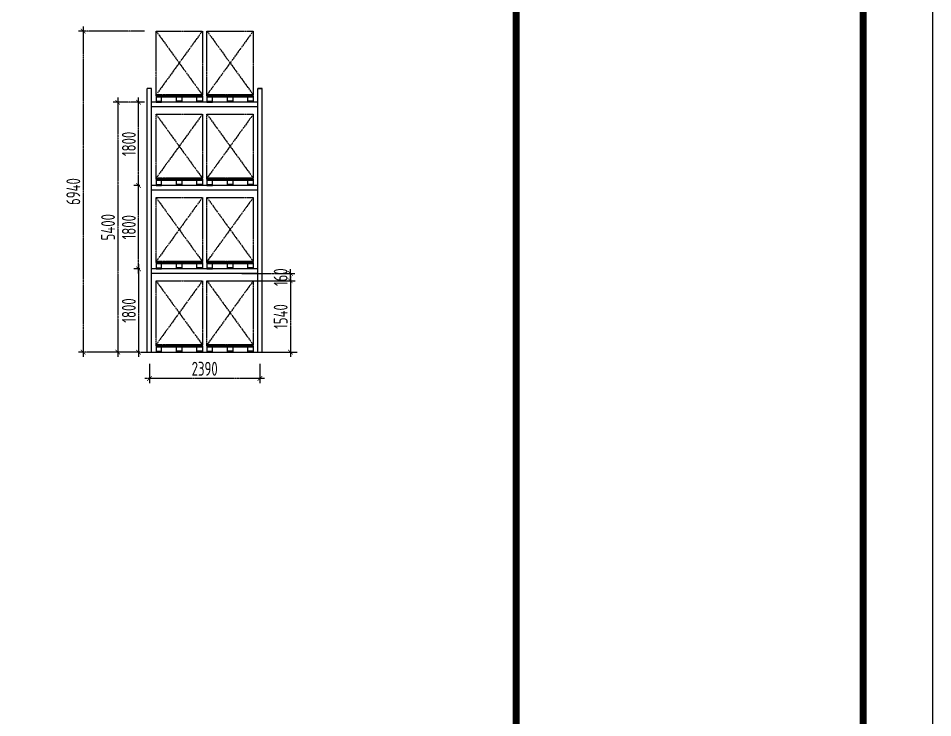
# Model space of a CAD drawing. Header units: millimetres. Extents: x 2509 to 128734, y 2492 to 91667.
# Drawn here: x 108902 to 128659, y 54092 to 69207 of the extents above; entities that cross this region are included whole.
import ezdxf

# ---------------------------------------------------------------- set-up
doc = ezdxf.new("R2010")
doc.units = ezdxf.units.MM
doc.linetypes.add('CENTER', pattern=[50.8, 31.75, -6.35, 6.35, -6.35])
for name, color, linetype in [('01', 1, 'CENTER'), ('1轮廓实线层', 7, 'Continuous'), ('7标注层', 4, 'Continuous')]:
    doc.layers.add(name, color=color, linetype=linetype)
doc.styles.add('TSSD_Dimension', font='tssdeng.shx', dxfattribs={"width": 0.7, "bigfont": 'tssdchn.shx'})
doc.dimstyles.new('TSSD_100_100', dxfattribs={"dimtxt": 300, "dimasz": 100, "dimexe": 100, "dimexo": 250, "dimgap": 60, "dimtad": 1, "dimdec": 0, "dimzin": 0, "dimdsep": 46, "dimtxsty": 'TSSD_Dimension', "dimblk": 'ARCHTICK', "dimcen": 0, "dimdle": 100, "dimclrd": 3, "dimclre": 3, "dimclrt": 7, "dimadec": 8, "dimazin": 0, "dimtfac": 1, "dimtdec": 0, "dimtix": 1, "dimtmove": 2, "dimatfit": 3, "dimfxl": 1, "dimtolj": 1, "dimtzin": 0, "dimarcsym": 0})

# ---------------------------------------------------------------- blocks, each defined once
blk = doc.blocks.new('_ArchTick')
at = {"color": 0, "linetype": 'ByBlock', "const_width": 0.15}
blk.add_lwpolyline([(-0.5, -0.5), (0.5, 0.5)], dxfattribs=at)
blk = doc.blocks.new('*D225')
at = {"layer": '7标注层', "color": 3, "linetype": 'CENTER', "lineweight": -2, "transparency": 16777216}
for p, q in [((111734, 61742), (111734, 61323)), ((114124, 61742), (114124, 61323)), ((114224, 61423), (111634, 61423))]:
    blk.add_line(p, q, dxfattribs=at)
at = {"layer": 'DEFPOINTS', "color": 0, "linetype": 'CENTER', "transparency": 16777216}
for p in [(111734, 61992), (114124, 61992), (111734, 61423)]:
    blk.add_point(p, dxfattribs=at)
at = {"layer": '7标注层', "color": 3, "linetype": 'CENTER', "lineweight": -2, "transparency": 16777216, "xscale": 100, "yscale": 100, "zscale": 100, "rotation": 180}
blk.add_blockref('_ArchTick', (111734, 61423), dxfattribs=at)
at = {"layer": '7标注层', "color": 3, "linetype": 'CENTER', "lineweight": -2, "transparency": 16777216, "xscale": 100, "yscale": 100, "zscale": 100}
blk.add_blockref('_ArchTick', (114124, 61423), dxfattribs=at)
at = {"layer": '7标注层', "color": 7, "linetype": 'CENTER', "transparency": 16777216, "insert": (112929, 61633), "char_height": 300, "attachment_point": 5, "style": 'TSSD_Dimension'}
blk.add_mtext('\\A1;2390', dxfattribs=at)
blk = doc.blocks.new('*D226')
at = {"layer": '7标注层', "color": 3, "linetype": 'CENTER', "lineweight": -2, "transparency": 16777216}
for p, q in [((111629, 67392), (110951, 67392)), ((111051, 67492), (111051, 61892)), ((111529, 61992), (110951, 61992))]:
    blk.add_line(p, q, dxfattribs=at)
at = {"layer": 'DEFPOINTS', "color": 0, "linetype": 'CENTER', "transparency": 16777216}
for p in [(111879, 67392), (111051, 61992), (111779, 61992)]:
    blk.add_point(p, dxfattribs=at)
at = {"layer": '7标注层', "color": 3, "linetype": 'CENTER', "lineweight": -2, "transparency": 16777216, "xscale": 100, "yscale": 100, "zscale": 100}
for p, rotation in [((111051, 67392), 90), ((111051, 61992), 270)]:
    blk.add_blockref('_ArchTick', p, dxfattribs=dict(at, rotation=rotation))
at = {"layer": '7标注层', "color": 7, "linetype": 'CENTER', "transparency": 16777216, "insert": (110841, 64692), "char_height": 300, "attachment_point": 5, "rotation": 90, "style": 'TSSD_Dimension'}
blk.add_mtext('\\A1;5400', dxfattribs=at)
blk = doc.blocks.new('*D227')
at = {"layer": '7标注层', "color": 3, "linetype": 'CENTER', "lineweight": -2, "transparency": 16777216}
for p, q in [((111501, 63892), (111501, 61892)), ((111529, 63792), (111401, 63792)), ((111529, 61992), (111401, 61992))]:
    blk.add_line(p, q, dxfattribs=at)
at = {"layer": 'DEFPOINTS', "color": 0, "linetype": 'CENTER', "transparency": 16777216}
for p in [(111779, 63792), (111501, 61992), (111779, 61992)]:
    blk.add_point(p, dxfattribs=at)
at = {"layer": '7标注层', "color": 3, "linetype": 'CENTER', "lineweight": -2, "transparency": 16777216, "xscale": 100, "yscale": 100, "zscale": 100}
for p, rotation in [((111501, 63792), 90), ((111501, 61992), 270)]:
    blk.add_blockref('_ArchTick', p, dxfattribs=dict(at, rotation=rotation))
at = {"layer": '7标注层', "color": 7, "linetype": 'CENTER', "transparency": 16777216, "insert": (111291, 62892), "char_height": 300, "attachment_point": 5, "rotation": 90, "style": 'TSSD_Dimension'}
blk.add_mtext('\\A1;1800', dxfattribs=at)
blk = doc.blocks.new('*D231')
at = {"layer": '7标注层', "color": 3, "linetype": 'CENTER', "lineweight": -2, "transparency": 16777216}
for p, q in [((114781, 63632), (114781, 61892)), ((114229, 63532), (114881, 63532)), ((114229, 61992), (114881, 61992))]:
    blk.add_line(p, q, dxfattribs=at)
at = {"layer": 'DEFPOINTS', "color": 0, "linetype": 'CENTER', "transparency": 16777216}
for p in [(113979, 63532), (113979, 61992), (114781, 61992)]:
    blk.add_point(p, dxfattribs=at)
at = {"layer": '7标注层', "color": 3, "linetype": 'CENTER', "lineweight": -2, "transparency": 16777216, "xscale": 100, "yscale": 100, "zscale": 100}
for p, rotation in [((114781, 63532), 90), ((114781, 61992), 270)]:
    blk.add_blockref('_ArchTick', p, dxfattribs=dict(at, rotation=rotation))
at = {"layer": '7标注层', "color": 7, "linetype": 'CENTER', "transparency": 16777216, "insert": (114571, 62762), "char_height": 300, "attachment_point": 5, "rotation": 90, "style": 'TSSD_Dimension'}
blk.add_mtext('\\A1;1540', dxfattribs=at)
blk = doc.blocks.new('*D232')
at = {"layer": '7标注层', "color": 3, "linetype": 'CENTER', "lineweight": -2, "transparency": 16777216}
for p, q in [((110301, 69032), (110301, 61892)), ((111629, 68932), (110201, 68932)), ((111484, 61992), (110201, 61992))]:
    blk.add_line(p, q, dxfattribs=at)
at = {"layer": 'DEFPOINTS', "color": 0, "linetype": 'CENTER', "transparency": 16777216}
for p in [(111879, 68932), (110301, 61992), (111734, 61992)]:
    blk.add_point(p, dxfattribs=at)
at = {"layer": '7标注层', "color": 3, "linetype": 'CENTER', "lineweight": -2, "transparency": 16777216, "xscale": 100, "yscale": 100, "zscale": 100}
for p, rotation in [((110301, 68932), 90), ((110301, 61992), 270)]:
    blk.add_blockref('_ArchTick', p, dxfattribs=dict(at, rotation=rotation))
at = {"layer": '7标注层', "color": 7, "linetype": 'CENTER', "transparency": 16777216, "insert": (110091, 65462), "char_height": 300, "attachment_point": 5, "rotation": 90, "style": 'TSSD_Dimension'}
blk.add_mtext('\\A1;6940', dxfattribs=at)
blk = doc.blocks.new('112223')
at = {"color": 7}
for p, q in [((125248, -92111), (125368, -92111)), ((125248, -92131), (125248, -92111)), ((125248, -92131), (126248, -92131)), ((125248, -92131), (125248, -92156)), ((125248, -92156), (126248, -92156)), ((125248, -92156), (125248, -92271)), ((125248, -92246), (125368, -92246)), ((125368, -92131), (125368, -92111)), ((125368, -92271), (125368, -92156)), ((125408, -92111), (125508, -92111)), ((125408, -92131), (125408, -92111)), ((125548, -92111), (125648, -92111)), ((125548, -92131), (125548, -92111)), ((125648, -92131), (125648, -92111)), ((125688, -92111), (125808, -92111)), ((125688, -92131), (125688, -92111)), ((125688, -92271), (125688, -92156)), ((125808, -92246), (125688, -92246)), ((125808, -92131), (125808, -92111)), ((125808, -92156), (125808, -92271)), ((125948, -92111), (125848, -92111)), ((125848, -92131), (125848, -92111)), ((125948, -92131), (125948, -92111)), ((126088, -92111), (125988, -92111)), ((125988, -92131), (125988, -92111)), ((126088, -92131), (126088, -92111)), ((126248, -92111), (126128, -92111)), ((126128, -92131), (126128, -92111)), ((126128, -92271), (126128, -92156)), ((126248, -92246), (126128, -92246)), ((126248, -92131), (126248, -92111)), ((126248, -92131), (126248, -92156)), ((126248, -92156), (126248, -92271)), ((125248, -92271), (125368, -92271)), ((125808, -92271), (125688, -92271)), ((126248, -92271), (126128, -92271))]:
    blk.add_line(p, q, dxfattribs=at)
at = {"layer": '01'}
blk.add_line((125508, -92111), (125508, -92131), dxfattribs=at)
at = {"layer": '7标注层', "linetype": 'CENTER'}
blk.add_lwpolyline([(126248, -92111), (125248, -92111), (125248, -90731), (126248, -90731)], close=True, dxfattribs=at)
for points in [[(125248, -90731), (126248, -92111)], [(126248, -90731), (125248, -92111)]]:
    blk.add_lwpolyline(points, dxfattribs=at)
blk = doc.blocks.new('*D233')
at = {"layer": '7标注层', "color": 3, "linetype": 'CENTER', "lineweight": -2, "transparency": 16777216}
for p, q in [((113729, 63692), (114881, 63692)), ((114781, 63692), (114781, 63792)), ((114781, 63532), (114781, 63692)), ((113729, 63532), (114881, 63532)), ((114781, 63532), (114781, 63432))]:
    blk.add_line(p, q, dxfattribs=at)
at = {"layer": 'DEFPOINTS', "color": 0, "linetype": 'CENTER', "transparency": 16777216}
for p in [(113479, 63692), (114781, 63692), (113479, 63532)]:
    blk.add_point(p, dxfattribs=at)
at = {"layer": '7标注层', "color": 3, "linetype": 'CENTER', "lineweight": -2, "transparency": 16777216, "xscale": 100, "yscale": 100, "zscale": 100}
for p, rotation in [((114781, 63692), 270), ((114781, 63532), 90)]:
    blk.add_blockref('_ArchTick', p, dxfattribs=dict(at, rotation=rotation))
at = {"layer": '7标注层', "color": 7, "linetype": 'CENTER', "transparency": 16777216, "insert": (114571, 63612), "char_height": 300, "attachment_point": 5, "rotation": 90, "style": 'TSSD_Dimension'}
blk.add_mtext('\\A1;160', dxfattribs=at)
blk = doc.blocks.new('*D234')
at = {"layer": '7标注层', "color": 3, "linetype": 'CENTER', "lineweight": -2, "transparency": 16777216}
for p, q in [((111501, 63692), (111501, 65692)), ((111529, 65592), (111401, 65592)), ((111529, 63792), (111401, 63792))]:
    blk.add_line(p, q, dxfattribs=at)
at = {"layer": 'DEFPOINTS', "color": 0, "linetype": 'CENTER', "transparency": 16777216}
for p in [(111501, 65592), (111779, 65592), (111779, 63792)]:
    blk.add_point(p, dxfattribs=at)
at = {"layer": '7标注层', "color": 3, "linetype": 'CENTER', "lineweight": -2, "transparency": 16777216, "xscale": 100, "yscale": 100, "zscale": 100}
for p, rotation in [((111501, 65592), 90), ((111501, 63792), 270)]:
    blk.add_blockref('_ArchTick', p, dxfattribs=dict(at, rotation=rotation))
at = {"layer": '7标注层', "color": 7, "linetype": 'CENTER', "transparency": 16777216, "insert": (111291, 64692), "char_height": 300, "attachment_point": 5, "rotation": 90, "style": 'TSSD_Dimension'}
blk.add_mtext('\\A1;1800', dxfattribs=at)
blk = doc.blocks.new('*D235')
at = {"layer": '7标注层', "color": 3, "linetype": 'CENTER', "lineweight": -2, "transparency": 16777216}
for p, q in [((111529, 67392), (111401, 67392)), ((111501, 65492), (111501, 67492)), ((111529, 65592), (111401, 65592))]:
    blk.add_line(p, q, dxfattribs=at)
at = {"layer": 'DEFPOINTS', "color": 0, "linetype": 'CENTER', "transparency": 16777216}
for p in [(111501, 67392), (111779, 67392), (111779, 65592)]:
    blk.add_point(p, dxfattribs=at)
at = {"layer": '7标注层', "color": 3, "linetype": 'CENTER', "lineweight": -2, "transparency": 16777216, "xscale": 100, "yscale": 100, "zscale": 100}
for p, rotation in [((111501, 67392), 90), ((111501, 65592), 270)]:
    blk.add_blockref('_ArchTick', p, dxfattribs=dict(at, rotation=rotation))
at = {"layer": '7标注层', "color": 7, "linetype": 'CENTER', "transparency": 16777216, "insert": (111291, 66492), "char_height": 300, "attachment_point": 5, "rotation": 90, "style": 'TSSD_Dimension'}
blk.add_mtext('\\A1;1800', dxfattribs=at)

msp = doc.modelspace()

# ---------------------------------------------------------------- linework, layer by layer
at = {"ltscale": 21}
for p, q in [((111779.051, 67692.01), (111689.051, 67692.01)), ((114169.051, 67692.01), (114079.051, 67692.01))]:
    msp.add_line(p, q, dxfattribs=at)
at = {"ltscale": 14}
msp.add_line((114079.051, 67692.01), (114169.051, 67692.01), dxfattribs=at)
at = {"color": 7, "ltscale": 21}
for p, q in [((114079.051, 67392.01), (111779.051, 67392.01)), ((114079.051, 67292.01), (111779.051, 67292.01)), ((114079.051, 65592.01), (111779.051, 65592.01)), ((114079.051, 65492.01), (111779.051, 65492.01)), ((114079.051, 63792.01), (111779.051, 63792.01)), ((114079.051, 63692.01), (111779.051, 63692.01))]:
    msp.add_line(p, q, dxfattribs=at)
msp.add_lwpolyline([(2509.29, 2529.917), (128659.29, 2529.917), (128659.29, 91629.917), (2509.29, 91629.917)], close=True)
at = {"color": 0, "const_width": 150}
msp.add_lwpolyline([(6259.29, 4029.917), (127159.29, 4029.917), (127159.29, 90129.917), (6259.29, 90129.917)], close=True, dxfattribs=at)
msp.add_lwpolyline([(119659.29, 90129.917), (119659.29, 4029.917)], dxfattribs=at)
at = {"layer": '1轮廓实线层', "ltscale": 21}
for p, q in [((111689.051, 61992.01), (111689.051, 67692.01)), ((111779.051, 61992.01), (111779.051, 67692.01)), ((114079.051, 61992.01), (114079.051, 67692.01)), ((114079.051, 61992.01), (114079.051, 67692.01)), ((114169.051, 61992.01), (114169.051, 67692.01)), ((114169.051, 61992.01), (114169.051, 67692.01))]:
    msp.add_line(p, q, dxfattribs=at)
at = {"layer": '7标注层'}
msp.add_line((111539.051, 61992.01), (114929.602, 61992.01), dxfattribs=at)

# ---------------------------------------------------------------- block references
at = {"layer": '7标注层', "linetype": 'CENTER'}
for p in [(-13369.066, 159662.656), (-12269.066, 159662.656), (-13369.066, 157862.656), (-12269.066, 157862.656), (-13369.066, 156062.656), (-12269.066, 156062.656), (-13369.066, 154262.656), (-12269.066, 154262.656)]:
    msp.add_blockref('112223', p, dxfattribs=at)

# ---------------------------------------------------------------- dimensions: what is measured, and where the dimension line sits
for base, p1, p2, picture, middle in [((110300.934, 61992.01), (111879.051, 68932.01), (111734.051, 61992.01), '*D232', (110090.934, 65462.01)), ((111050.934, 61992.01), (111879.051, 67392.01), (111779.051, 61992.01), '*D226', (110840.934, 64692.01)), ((111500.934, 67392.01), (111779.051, 65592.01), (111779.051, 67392.01), '*D235', (111290.934, 66492.01)), ((111500.934, 65592.01), (111779.051, 63792.01), (111779.051, 65592.01), '*D234', (111290.934, 64692.01)), ((111500.934, 61992.01), (111779.051, 63792.01), (111779.051, 61992.01), '*D227', (111290.934, 62892.01)), ((114780.934, 63692.01), (113479.051, 63532.01), (113479.051, 63692.01), '*D233', (114570.934, 63612.01)), ((114780.934, 61992.01), (113979.051, 63532.01), (113979.051, 61992.01), '*D231', (114570.934, 62762.01))]:
    dim = msp.add_linear_dim(base=base, p1=p1, p2=p2, angle=90, dimstyle='TSSD_100_100', dxfattribs=at)
    dim.commit()
    dim.dimension.update_dxf_attribs({"geometry": picture, "text_midpoint": middle})
dim = msp.add_linear_dim(base=(111734.051, 61422.656), p1=(114124.051, 61992.01), p2=(111734.051, 61992.01), dimstyle='TSSD_100_100', dxfattribs=at)
dim.commit()
dim.dimension.update_dxf_attribs({"geometry": '*D225', "text_midpoint": (112929.051, 61632.656)})

doc.saveas('drawing.dxf')
